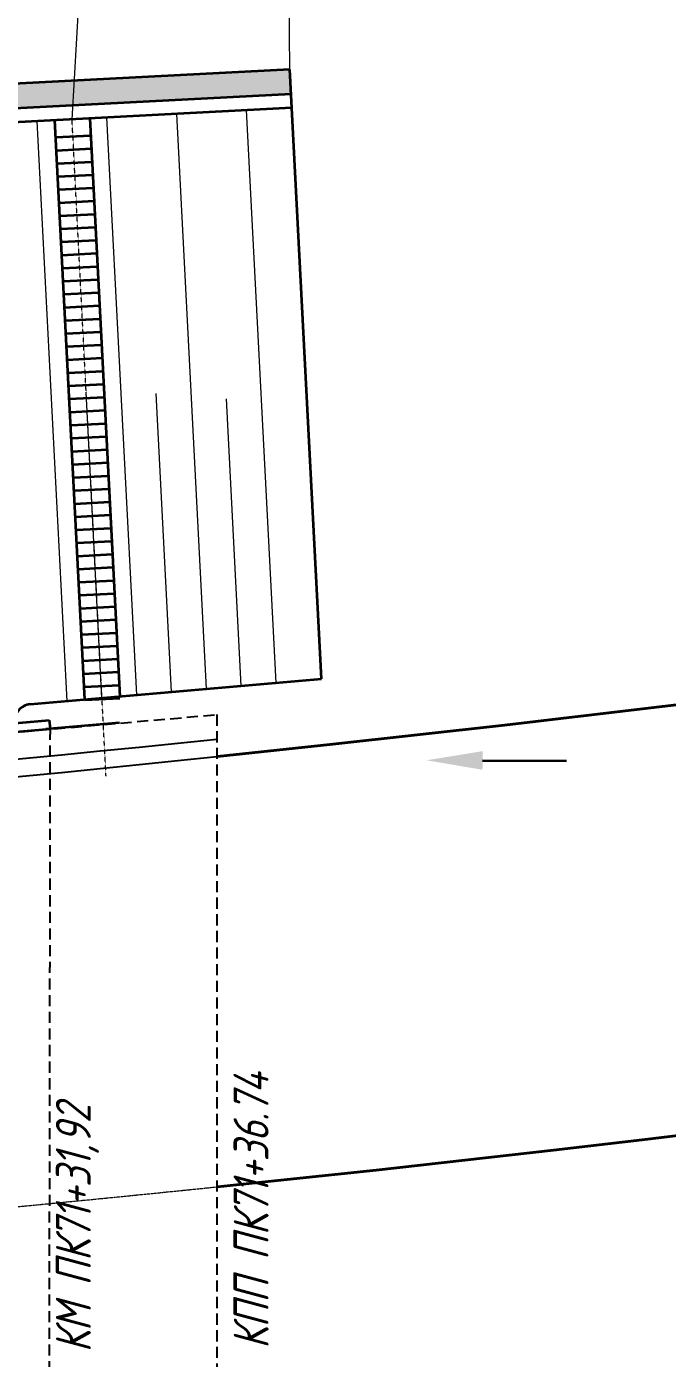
# Model space of a CAD drawing. Header units: millimetres. Extents: x 0 to 285450075, y -3000605 to 8125189010.
# Drawn here: x 6929559 to 6947894, y -669651 to -631533 of the extents above; entities that cross this region are included whole.
import ezdxf
from ezdxf import colors
from ezdxf.entities.mleader import LeaderData, LeaderLine
from ezdxf.math import Vec2, Vec3

# ---------------------------------------------------------------- set-up
doc = ezdxf.new("R2010")
doc.units = ezdxf.units.MM
doc.set_wipeout_variables(frame=1)
for name, pattern in [('CENTER', [50.800000000000004, 31.75, -6.35, 6.35, -6.35]), ('невидимая', [9.524999999999999, 6.35, -3.175]), ('осевая', [2, 1.25, -0.25, 0.25, -0.25])]:
    doc.linetypes.add(name, pattern=pattern)
for name, color, linetype, lineweight in [('1-Бетон', 106, 'Continuous', 35), ('1-Оси', 1, 'CENTER', 20), ('1-Штриховка', 8, 'Continuous', 9), ('ИС_Выноски', 3, 'Continuous', 18), ('ИС_Мвн', 3, 'Continuous', 18), ('ИС_Основная', 7, 'Continuous', 35), ('ИС_Ось', 3, 'осевая', 18), ('ИС_Размер', 3, 'Continuous', 18), ('ИС_Текст', 4, 'Continuous', 18)]:
    doc.layers.add(name, color=color, linetype=linetype, lineweight=lineweight)
doc.layers.add('ИС_Невидимая', color=4, linetype='невидимая')
doc.layers.add('Основное направление 30.05.Ось трассы', color=7, linetype='Continuous')
doc.layers.add('Оси_Невидимые', color=5, linetype='Continuous', plot=False)
doc.styles.add('ISOCPEUR', font='isocpeur.ttf', dxfattribs={"width": 0.8, "oblique": 15, "height": 2.5})

# ---------------------------------------------------------------- blocks, each defined once
blk = doc.blocks.new('_None')
blk = doc.blocks.new('iyugtyuf')
at = {"layer": 'ИС_Мвн', "color": 146, "linetype": 'ByBlock', "lineweight": -2, "true_color": 0x105689}
blk.add_lwpolyline([(-1600, 0), (-4007.633130602539, 0)], dxfattribs=at)
at = {"layer": 'ИС_Мвн', "color": 146, "true_color": 0x105689}
blk.add_solid([(-1600, 266.6666666666279), (0, 0), (-1600, -266.6666666666279)], dxfattribs=at)
blk = doc.blocks.new('мост план кальмиус')
at = {"rotation": 179.8184445429172}
blk.add_blockref('iyugtyuf', (87930.9256229559, 16415.78252618783), dxfattribs=at)
at = {"color": 8}
blk.add_wipeout([(-84927.22027907806, 18748.29524115598), (-83562.10518667355, 45127.8373809731), (-71215.62672966083, 44488.683703075454), (-66238.49522676371, 42098.07016978532), (-62409.643923705196, 39357.97579420914), (-58830.716301975546, 35768.855867717764), (-56452.28788546445, 32504.484862400423), (-54288.50218401514, 28370.362583068432), (-53279.30970389648, 25638.013681059092), (-52589.0945157769, 23031.127933876764), (-52149.35084967309, 20451.836955806066), (-51944.951652813, 17984.21466633986), (-51953.02387939343, 15403.759886898304), (-51847.34206117517, 1712.72276568308), (16523.282109975407, 173.80735680129146), (16498.72042060877, 13750.046191967733), (48680.92953516058, 15114.943477429188), (51950.42316013327, 15395.81738518711), (51992.52027539584, 16603.110530736216), (52428.504862379545, 19670.193254605314), (52763.34253749418, 20976.01889495185), (53228.309239215116, 22375.83063224965), (53762.677577034345, 23669.696514941956), (54927.89573469787, 25866.755399978923), (55954.781278536175, 27386.18034559759), (57260.55347777494, 28967.53221083118), (58368.563431836905, 30088.082300584152), (59856.85516919005, 31351.66327198854), (61766.3505275411, 32654.21714676966), (64399.12786458382, 33987.179970589495), (66743.15707958092, 34801.857116672036), (68606.67243567068, 35230.336822055804), (73005.52696223065, 35614.84574365811), (75369.47652186993, 35737.24836544393), (80966.04836699225, 36027.03249559275), (84021.42619411596, 36185.14526191499), (84923.7698906359, 18748.21725844528), (81975.03058513398, 18490.236000741075), (81923.76989055639, 17722.92617110131), (81923.76988817308, -13317.190694056771), (85002.57917783258, -13810.810792838281), (86426.05640348556, -28043.583305266424), (82155.69885638765, -29130.58656990234), (72089.88743221789, -31692.800566881284), (70681.95761139835, -31944.985799800896), (68644.50306409821, -32063.151191703335), (67159.5556969394, -31992.79906066094), (65456.63549108803, -31747.533611716062), (63155.42813146263, -31121.587825580587), (61640.72464078232, -30506.809973877535), (59830.770336110654, -29527.975967168924), (59205.63870568676, -29118.89136875217), (57611.75282334925, -27876.59207978082), (55949.92674796435, -26189.01714852205), (54592.203173865164, -24361.82660009156), (53635.173046263866, -22662.406008932187), (53329.19152088224, -22000.330472320114), (52861.600669235755, -20804.928204842407), (52220.35527394282, -18395.65268037739), (52132.5861608738, -16965.668981965107), (51954.53054754238, -16165.9329363133), (50601.32079816885, -16282.183757029765), (16893.774168740107, -17700.775087558082), (16523.282109859378, 173.80735771002946), (-51847.342061433184, 1712.7227652310976), (-51957.40425444423, -16165.905915630487), (-51974.94507409273, -17754.33935460527), (-52064.16803781567, -18997.99682249452), (-52206.53442521426, -20149.231845936563), (-52410.6186753695, -21316.216694329254), (-52628.39025146569, -22291.07441092588), (-52913.35612622266, -23343.569066860335), (-53312.59058335112, -24567.868344748218), (-53979.11825161105, -26231.672115691763), (-54781.496636731805, -27858.971238680795), (-55627.41467324306, -29294.60991131072), (-56959.158399808905, -31170.984893825662), (-57508.00483881574, -31842.87923887471), (-57929.93372590378, -32326.68572988882), (-58939.37762725083, -33384.22311556336), (-60063.63396939652, -34420.6205259815), (-61062.431647950434, -35235.84448313515), (-61821.65239741058, -35797.38205412269), (-62601.64382829224, -36327.018813867064), (-63222.98631850993, -36717.17357177375), (-63656.71879372359, -36973.79259951456), (-64058.88278810794, -37200.66704984545), (-65392.8936047621, -37881.27199225561), (-66992.72054169496, -38562.61446516856), (-68625.90968461457, -39119.46688930344), (-70984.27485407786, -39742.76825830512), (-72767.16096556162, -39964.63836124385), (-74388.41929046481, -40088.3906297074), (-88873.87530732155, -37694.01229268464), (-84927.22027557666, -13817.627779996896), (-82187.19435144389, -14057.348985749937), (-81927.2202756307, -13317.190695010417), (-81927.2202789686, 17722.92617110131), (-81860.98191405224, 18480.034143458528)], dxfattribs=at).dxf.layer = '1-Бетон'
at = {"layer": '1-Штриховка'}
h = blk.add_hatch(dxfattribs=at)
h.set_pattern_fill('GRAVEL', color=2, scale=49.99999999999999, angle=94.69429746190224)
h.set_pattern_definition([(322.7070849619022, (-6854414.103672743, 669755.3260993958), (12223.14592669445, -9190.495288869697), [170.8607199999994, -16915.2418197824]), (279.6640384619023, (-6854278.175451517, 669651.8031072617), (-2512.971061741233, 15084.94204307165), [293.2023599999996, -29027.02444676195]), (227.2047445619022, (-6854228.955394506, 669362.7616643906), (12883.7788490887, 13800.69355386713), [206.7407599999997, -20467.36139705]), (1.967986461902143, (-6853871.985422373, 668895.1071109772), (-25418.7325713235, -812.9787620321149), [267.0022599999993, -26433.21871286895]), (27.52795164190221, (-6853605.140701056, 668904.2762594223), (-14669.19833538432, -7575.930318920287), [261.8168499999995, -25919.90387267192]), (91.9679864619018, (-6853372.965007067, 669025.2832727432), (812.9787620321149, -25418.7325713235), [267.0022599999994, -26433.21871286893]), (132.3885379319022, (-6853382.134148836, 669292.127998352), (14008.56540948401, -15415.25851772103), [353.0968299999973, -34956.55765712322]), (166.9496258319022, (-6853620.175828695, 669552.9216489792), (-28573.82781384561, 6573.588370493675), [333.3597599999993, -33002.62830095242]), (216.1238630819023, (-6853944.925657034, 669628.1968507767), (-15623.1303772028, -11477.08574582098), [267.9064999999998, -26522.77284935596]), (269.9306557619022, (-6854161.325876474, 669470.2570075989), (122.444606053481, 14027.07408258857), [305.8566399999985, -14986.96847499994]), (317.0917352619023, (-6854161.696049452, 669164.4007253647), (15170.36931131904, -14045.58275609059), [395.53896, -39158.3862560885]), (233.5083722919022, (-6853962.224595785, 670149.2289066315), (-6866.88748421393, -9483.794403038662), [135.0022699999996, -13365.28291217195]), (266.1635318619022, (-6854042.511508703, 670040.6942043304), (1180.312573335391, 16662.48967679432), [256.8409899999987, -25427.31949851992]), (319.6942974619022, (-6854059.696519136, 669784.4281578064), (1265.739832070149, 103.9359298382088), [179.60467, -1616.446554214]), (297.8928879719023, (-6854204.309785128, 669683.3540592194), (-3051.159312901385, 6120.82730088266), [96.72065999999998, -9575.311184446997]), (26.4957069519023, (-6854159.062072515, 669597.870347023), (-3693.283566261874, -1577.547621842239), [136.78281, -6702.376495]), (125.6580539919022, (-6854036.645527601, 669658.8935375214), (-2843.287453523318, 3589.34763663798), [222.1598299999997, -7183.149076454988]), (256.2593486419022, (-6854166.152495146, 669839.4002780914), (1057.867972255528, 2635.415594033434), [160.64357, -3855.449058413999]), (111.0838377959022, (-6854098.779224634, 668863.7412481308), (-4836.578794592222, 12345.59053118576), [225.0439999999992, -22279.4133362694]), (165.0404734019022, (-6854179.735334635, 669073.7202224731), (14338.88187199691, -3919.664100536503), [188.79947, -18691.1078391]), (27.89288797190216, (-6854419.300466776, 669818.6130857468), (-6120.82730088708, -3051.159312903717), [193.4400499999984, -9478.591794446911]), (78.30475713190233, (-6854248.333046675, 669909.1085090637), (-2757.860196920719, -12969.20611040743), [225.0439999999998, -22279.41333626999]), (74.13825224190222, (-6853314.020539045, 668928.1815233231), (-2011.800014949169, -6536.571020026489), [217.0175999999995, -10633.86715655297]), (29.46943806190226, (-6853254.705896616, 669136.9360523224), (-13403.45849953591, -7471.994395822237), [181.8360599999992, -18001.79669035994]), (161.4957069519023, (-6853154.599987268, 669935.2064180374), (-6536.571020153023, 2011.800014538481), [193.440049999999, -9478.591794446957]), (112.048322101902, (-6853338.039726496, 669996.5997772217), (6414.126417212497, -16038.87409714294), [212.8913699999995, -21076.18799009995]), (164.1382522419022, (-6853103.671389818, 669314.9939002991), (6536.571020012546, -2011.800014994587), [108.5088, -10742.375956553]), (196.0042299359022, (-6853148.363840818, 669859.2620277405), (-4959.023398442086, -1681.483551423043), [64.75729999999999, -6410.997482263]), (260.6580539939022, (-6853210.611468554, 669841.4078321457), (953.9320425553824, 3901.155426048043), [261.8168500000002, -4974.52729453451]), (280.7033034219023, (-6853253.111277819, 669583.0630683899), (-2305.099131108974, 12553.46239074061), [242.6334999999994, -24020.68243166845]), (38.38436499190219, (-6853922.728942633, 669668.2477703094), (-2427.543734199563, -1473.611691915109), [183.1619399999996, -4395.888179839987]), (87.85152405190225, (-6853779.155036211, 669781.979265213), (764.5688557532685, 21725.4490049068), [319.7783799999995, -31658.00453251546]), (155.6396933619022, (-6853767.166821241, 670101.5322990417), (9275.922543774854, -4335.407819558628), [130.75412, -12944.696159055]), (184.6942974619022, (-6853886.280198336, 670155.4650630951), (-1161.80390223183, -1369.67576190823), [76.19999999999999, -1193.8]), (214.9507346219023, (-6853289.004753828, 669554.6301937103), (8444.435105541976, 5790.510836557229), [176.4334799999993, -17466.97038659992]), (142.7070849619022, (-6853433.618016005, 669453.5560951233), (-12223.14592666203, 9190.49528891226), [341.72144, -16744.38109978249]), (94.6942974619022, (-6853705.474451303, 669660.6020774841), (-1369.67576190823, 1161.80390223183), [330.1999999999989, -939.7999999999972]), (59.99914396190226, (-6853732.497791529, 669989.694437027), (7820.819518864839, 13384.94983379987), [200.8047799999996, -19879.65836206996]), (348.7489015619021, (-6853632.092879534, 670163.5948467255), (5166.895258133359, -849.9961126269727), [184.9145399999997, -9060.825019385977]), (302.3402728219022, (-6853450.731863737, 670127.5162820816), (14632.1809860197, -23009.69751197013), [301.0725499999987, -29806.23221146887]), (270.1203762019023, (-6853289.673940897, 669873.1438741684), (85.42725582678759, -16558.55374674799), [318.5147299999992, -31532.92322811995])])
h.paths.add_polyline_path([(71704.26394629478, 34846.76497745514), (84057.59738564491, 35486.17164611816), (84021.42148184776, 36185.23624324799), (71686.17584586143, 35546.53124427795, 0.3926674611453909), (51973.76989769936, 16271.44951248169, 0.0002243357439051534), (52677.02214789391, 16318.40334510803, -0.3914754240682166)])
h.paths.add_polyline_path([(52677.02214789391, 16318.40334510803, -0.0002243357439040523), (51973.76989769936, 16271.44951248169, 0.009917141823594653), (51950.9169318676, 15468.18748474121, 0.0002232286321114751), (52651.41599917412, 15514.88795948029, -0.01027643111864904)])
at = {"layer": 'ИС_Основная'}
h = blk.add_hatch(dxfattribs=at)
h.set_pattern_fill('ANSI31', color=256, scale=2999.999999999995, angle=317.9623572002632)
h.set_pattern_definition([(2.962357200263171, (76192.5519425869, 17320.98023414612), (-19.37994546864468, 374.4988888015995), [])])
h.paths.add_polyline_path([(78292.72344088554, 34612.48041152954), (77303.58703923225, 34551.09028625488), (78164.03941941261, 17923.6718044281), (79162.70312857628, 17975.35165691376)])
at = {"layer": '1-Бетон'}
for points in [[(73645.47438693047, 17259.58434486389), (77132.15582823753, 17564.62944698334)], [(77132.15582823753, 17564.62944698334), (77153.94476389885, 17315.58077144623)], [(73645.4743821621, 17008.62938499451), (77153.94476389885, 17315.58077144623)], [(79146.33415913582, 17489.89225673676), (77034.17808556557, 17305.1025428772)]]:
    blk.add_lwpolyline(points, dxfattribs=at)
at = {"layer": '1-Оси'}
blk.add_arc((-3.576278686523438e-06, 800000.0320901871), 800000.032091182, 264.1220889675228, 275.877664060533, dxfattribs=at)
at = {"layer": 'ИС_Невидимая', "ltscale": 50}
blk.add_lwpolyline([(81923.76988625526, -13317.19069671631), (73954.52038693428, -14014.40968132019), (73954.52038788795, 17025.70718383789), (81923.76988959312, 17722.92616844177)], close=True, dxfattribs=at)
blk.add_lwpolyline([(77153.94476389885, 17315.58077144623), (77110.30412840843, -13748.43054771423)], dxfattribs=at)
at = {"layer": 'ИС_Основная'}
for points in [[(84021.42148184776, 36185.23624324799), (71686.17584586143, 35546.53124427795)], [(84923.76989388466, 18748.21725845337), (84021.42148184776, 36185.23624324799)], [(84057.59738564491, 35486.17164611816), (71704.26394629478, 34846.76497745514)], [(84078.26932263374, 35086.70616912842), (71714.5990869999, 34446.89851951599)], [(78152.15854096413, 18155.77803897858), (77294.16739058495, 34735.63563346863)], [(78292.70104813576, 34787.30875778198), (79148.85375380516, 18242.97757053375)], [(76590.48060679436, 18019.14892292023), (84923.76989388466, 18748.21725845337)]]:
    blk.add_lwpolyline(points, dxfattribs=at)
blk.add_arc((76634.05847859383, 17521.05157470703), 499.9999999999993, 94.99997551105447, 184.99997553157, dxfattribs=at)
at = {"layer": 'ИС_Ось', "ltscale": 0.1}
blk.add_line((78757.28756594658, 15963.07767486572), (77784.51322245598, 34761.01054382324), dxfattribs=at)
at = {"layer": 'ИС_Размер'}
for points in [[(77644.77656579018, 18111.38786506653), (76785.84951663017, 34709.33069229126)], [(79638.42658162117, 18285.80963993073), (78783.17692399025, 34812.6903963089)], [(81632.07659649849, 18460.23141288757), (80780.50433278084, 34916.05010795593)], [(83625.72661995888, 18634.6531867981), (82777.83173918724, 35019.40981292725)], [(78641.60157132149, 18198.59875106812), (78188.79294133186, 26948.6919708252)], [(80635.25158810616, 18373.02052497864), (80193.0409810543, 26918.3171081543)], [(82628.90160250664, 18547.44230079651), (82204.03482031822, 26757.58612823486)]]:
    blk.add_lwpolyline(points, dxfattribs=at)
at = {"layer": 'Оси_Невидимые'}
for radius, start, end in [(787250.0320911821, 270.7722619658044, 275.9732005889559), (787750.0320911821, 270.771734179072, 275.9693850220402)]:
    blk.add_arc((-3.576278686523438e-06, 800000.0320901871), radius, start, end, dxfattribs=at)
at = {"layer": 'ИС_Текст', "char_height": 999.9999999999986, "attachment_point": 7, "style": 'ISOCPEUR'}
for s, width, insert, rotation in [('\\pxt3;КПП ПК71+36.74', 10414.88557179459, (83410.26994252205, -433.7873096466064), 90.00000000000006), ('КМ ПК71+31,92', 11873.20565278642, (78554.60655140877, -537.3583488464355), 89.99999999999996)]:
    blk.add_mtext_dynamic_manual_height_columns(s, width=width, gutter_width=12.50000000000001, heights=[0], dxfattribs=dict(at, insert=insert, rotation=rotation))
at = {"layer": 'ИС_Выноски'}
ml = blk.add_multileader_mtext('Standard', dxfattribs=at)
ml.set_content('Граница\\Pукрепления конуса', color=256, style='ISOCPEUR')
ml.set_leader_properties(color=256, linetype='ByLayer', lineweight=-1)
ml.set_arrow_properties(name='NONE')
ml.build(insert=Vec2(0, 0))
ml.multileader.update_dxf_attribs({"text_left_attachment_type": 6, "text_right_attachment_type": 6, "dogleg_length": 0.36, "arrow_head_size": 600.0000000000009, "scale": 50})
ctx = ml.context
ctx.base_point, ctx.scale, ctx.char_height, ctx.arrow_head_size, ctx.landing_gap_size, ctx.plane_origin, ctx.plane_x_axis, ctx.plane_y_axis = Vec3(74321.82278114841, 41503.38449302688), 50, 1000.000000000002, 600.0000000000009, 9.000000000000025, Vec3(88733.33180069923, 32150.64574813843), Vec3(0.9999922422617247, -0.003938961331136226), Vec3(0.003938961331136226, 0.9999922422617247)
ctx.left_attachment, ctx.right_attachment, ctx.text_align_type = 6, 6, 1
notes = []
notes.append((ctx, [(0, (1, 1, 0), (83967.83324694633, 41465.38893604279), (-0.9999922422617247, 0.003938961331136351), 80.52086290123434, [(1, [(84021.42148184776, 36185.23624324799)], 0, [])])]))
ctx.mtext.insert, ctx.mtext.text_direction, ctx.mtext.rotation, ctx.mtext.defined_height, ctx.mtext.alignment, ctx.mtext.flow_direction = Vec3(79109.68854260445, 42784.53521537781), Vec3(0.9999922422617247, -0.003938961331136226), 6.279246335662608, 3494.486434146756, 2, 5
ml = blk.add_multileader_mtext('Standard', dxfattribs=at)
ml.set_content('Ось лестничного \\Pсхода Л2', color=256, style='ISOCPEUR')
ml.set_leader_properties(color=256, linetype='ByLayer', lineweight=-1)
ml.set_arrow_properties(name='NONE')
ml.build(insert=Vec2(0, 0))
ml.multileader.update_dxf_attribs({"text_left_attachment_type": 6, "text_right_attachment_type": 6, "dogleg_length": 0.36, "arrow_head_size": 600.0000000000009, "scale": 50})
ctx = ml.context
ctx.base_point, ctx.scale, ctx.char_height, ctx.arrow_head_size, ctx.landing_gap_size, ctx.plane_origin, ctx.plane_x_axis, ctx.plane_y_axis = Vec3(69396.0840110905, 38581.8892288167), 50, 1000.000000000002, 600.0000000000009, 9.000000000000025, Vec3(82442.803763628, 30889.55601882935), Vec3(0.9999922422617247, -0.003938961331136226), Vec3(0.003938961331136226, 0.9999922422617247)
ctx.left_attachment, ctx.right_attachment, ctx.text_align_type = 6, 6, 1
notes.append((ctx, [(0, (1, 1, 0), (78002.48729968071, 38547.98867607117), (-0.9999922422617247, 0.003938961331136351), 80.52086290123434, [(1, [(77784.51322245598, 34761.01054382324)], 0, [])])]))
ctx.mtext.insert, ctx.mtext.text_direction, ctx.mtext.rotation, ctx.mtext.defined_height, ctx.mtext.alignment, ctx.mtext.flow_direction = Vec3(73663.75228905678, 39765.08822631836), Vec3(0.9999922422617247, -0.003938961331136226), 6.279246335662608, 3494.486434146756, 2, 5
ml = blk.add_multileader_mtext('Standard', dxfattribs=at)
ml.set_content('Ось лестничного \\Pсхода ЛС1', color=256, style='ISOCPEUR')
ml.set_leader_properties(color=256, linetype='ByLayer', lineweight=-1)
ml.set_arrow_properties(name='NONE')
ml.build(insert=Vec2(0, 0))
ml.multileader.update_dxf_attribs({"text_left_attachment_type": 6, "text_right_attachment_type": 6, "dogleg_length": 0.8052086290123407, "arrow_head_size": 599.9999999999986, "scale": 50})
ctx = ml.context
ctx.base_point, ctx.scale, ctx.char_height, ctx.arrow_head_size, ctx.landing_gap_size, ctx.plane_origin, ctx.plane_x_axis, ctx.plane_y_axis = Vec3(-83588.4620864803, -39716.9713179646), 50, 1000.000000000002, 599.9999999999986, 9.000000000000025, Vec3(-93779.24081158638, -33452.77975082397), Vec3(0.986611348667088, -0.1630890759104046), Vec3(0.1630890759104046, 0.986611348667088)
ctx.left_attachment, ctx.right_attachment, ctx.text_align_type = 6, 6, 1
notes.append((ctx, [(0, (1, 1, 0), (-83667.90488362312, -39703.83924484253), (0.9866113486670881, -0.163089075910404), 80.52086290123432, [(0, [(-82907.24308276176, -36443.13935279846)], 0, [])])]))
ctx.mtext.insert, ctx.mtext.text_direction, ctx.mtext.rotation, ctx.mtext.width, ctx.mtext.alignment, ctx.mtext.flow_direction = Vec3(-79186.85607075691, -39228.28228473663), Vec3(0.986611348667088, -0.1630890759104046), 6.119364463218572, 10468.00602267255, 2, 5
for ctx, leaders in notes:
    for number, flags, end, landing, length, lines in leaders:
        leader = LeaderData()
        leader.index, (leader.has_last_leader_line, leader.has_dogleg_vector, leader.attachment_direction) = number, flags
        leader.last_leader_point, leader.dogleg_vector, leader.dogleg_length = Vec3(end), Vec3(landing), length
        for number, points, colour, breaks in lines:
            line = LeaderLine()
            line.index, line.vertices, line.color, line.breaks = number, Vec3.list(points), colors.encode_raw_color(colour), breaks
            leader.lines.append(line)
        ctx.leaders.append(leader)

msp = doc.modelspace()

# ---------------------------------------------------------------- linework, layer by layer
at = {"layer": 'Основное направление 30.05.Ось трассы', "color": 2, "lineweight": 40, "true_color": 0xf1eb1f, "flags": 128}
for points in [[(6538152.8716951, -591010.9776492931, 0.2084871919350435), (7167730.246680696, -591126.0357292581, 0.2084871919350435)], [(6526779.349178337, -617088.6594013331, 0.2084871919350432), (7179094.236812191, -617207.872863389, 0.2084871919350432)]]:
    msp.add_lwpolyline(points, format="xyb", dxfattribs=at)
at = {"layer": 'Основное направление 30.05.Ось трассы', "color": 1, "lineweight": 40, "flags": 128}
msp.add_lwpolyline([(6533255.660769607, -602239.5049414727, 0.2084871919350428), (7172623.353152079, -602356.3522457114)], format="xyb", dxfattribs=at)

# ---------------------------------------------------------------- next in the draw order: block references
at = {"layer": '1-Бетон'}
msp.add_blockref('мост план кальмиус', (6853073.529957697, -668947.9293526759), dxfattribs=at)

doc.saveas('drawing.dxf')
